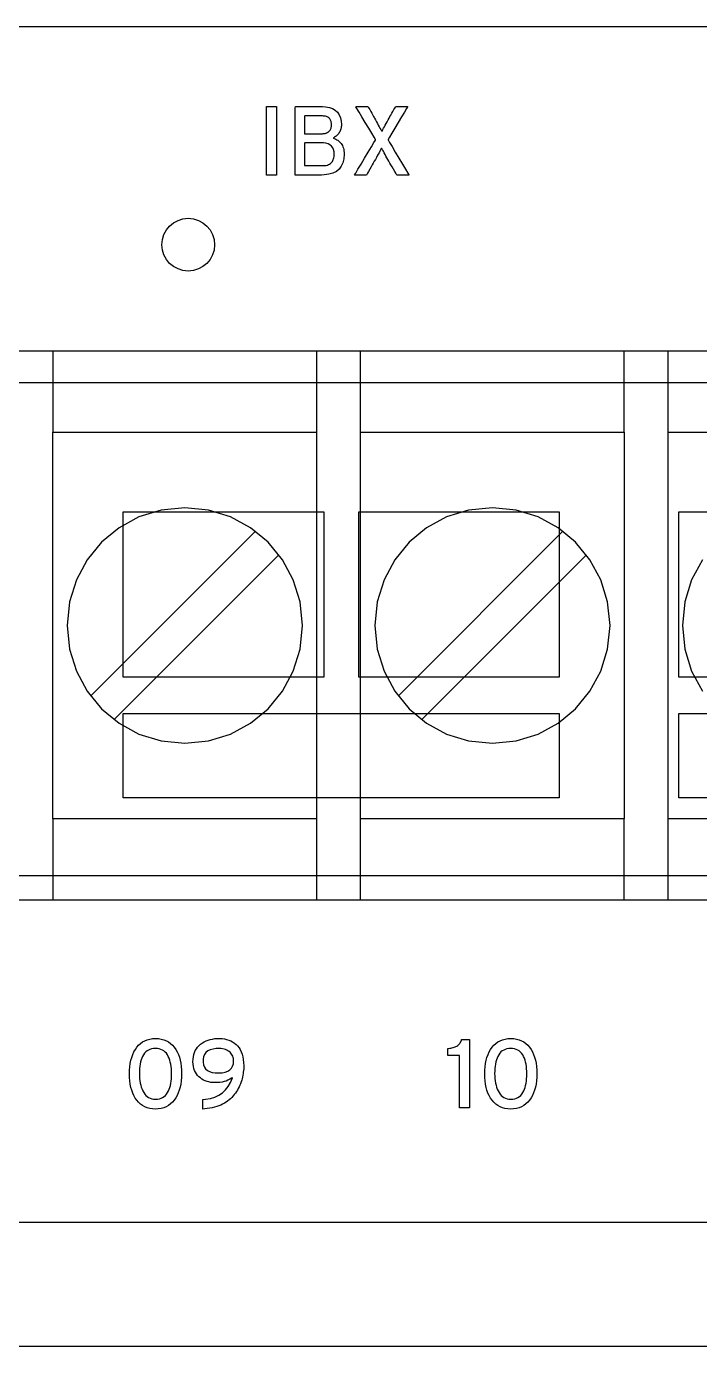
# Model space of a CAD drawing. Extents: x 1 to 47.7, y 0.2 to 35.
# Drawn here: x 30.641 to 31.599, y 6.655 to 8.532 of the extents above; entities that cross this region are included whole.
import ezdxf

# ---------------------------------------------------------------- set-up
doc = ezdxf.new("R2010")
doc.units = 0
doc.header["$MEASUREMENT"] = 0
for name, color, linetype in [('1_1__SCREW_TERMINAL_BLOCK_', 7, 'CONTINUOUS'), ('1_2__CONNECTORIZED_RELAY__', 7, 'CONTINUOUS'), ('8_0_____DWG', 7, 'CONTINUOUS')]:
    doc.layers.add(name, color=color, linetype=linetype)

msp = doc.modelspace()

# ---------------------------------------------------------------- linework, layer by layer
at = {"layer": '1_1__SCREW_TERMINAL_BLOCK_'}
for points in [[(31.6223, 8.0702), (31.3973, 8.0702), (30.9278, 8.0702), (30.6962, 8.0702), (30.4755, 8.0702)], [(30.6787, 8.0702), (30.6787, 7.9551)], [(31.0537, 8.0702), (31.0537, 7.9551)], [(31.1163, 7.9551), (31.1163, 8.0702)], [(31.4913, 7.9551), (31.4913, 8.0702)], [(31.5538, 7.9551), (31.5538, 8.0702)], [(31.0537, 7.4053), (30.6787, 7.4053), (30.6787, 7.9551), (31.0537, 7.9551), (31.0537, 7.4053)], [(31.4913, 7.4053), (31.1163, 7.4053), (31.1163, 7.9551), (31.4913, 7.9551), (31.4913, 7.4053)], [(31.9288, 7.4053), (31.5538, 7.4053), (31.5538, 7.9551), (31.9288, 7.9551), (31.9288, 7.4053)], [(30.7323, 7.5799), (30.9666, 7.8142)], [(31.1698, 7.5799), (31.4041, 7.8142)], [(31, 7.7808), (30.7657, 7.5465)], [(31.4375, 7.7808), (31.2033, 7.5465)], [(31.6025, 7.7737), (31.5871, 7.7453), (31.5774, 7.7139), (31.574, 7.6802), (31.5774, 7.6465), (31.5871, 7.6151), (31.6025, 7.5866)], [(30.6787, 7.4053), (30.6787, 7.2902)], [(31.0537, 7.4053), (31.0537, 7.2902)], [(31.1163, 7.2902), (31.1163, 7.4053)], [(31.4913, 7.2902), (31.4913, 7.4053)], [(31.5538, 7.2902), (31.5538, 7.4053)], [(30.4755, 7.2902), (30.6962, 7.2902), (30.9278, 7.2902), (31.3973, 7.2902), (31.6223, 7.2902)]]:
    msp.add_lwpolyline(points, dxfattribs=at)
for points in [[(31.0336, 7.6802), (31.0302, 7.7139), (31.0204, 7.7453), (31.005, 7.7737), (30.9846, 7.7985), (30.9598, 7.819), (30.9313, 7.8344), (30.8999, 7.8442), (30.8662, 7.8476), (30.8325, 7.8442), (30.8011, 7.8344), (30.7727, 7.819), (30.7479, 7.7985), (30.7275, 7.7737), (30.712, 7.7453), (30.7023, 7.7139), (30.6989, 7.6802), (30.7023, 7.6465), (30.712, 7.6151), (30.7275, 7.5866), (30.7479, 7.5618), (30.7727, 7.5414), (30.8011, 7.5259), (30.8325, 7.5162), (30.8662, 7.5128), (30.8999, 7.5162), (30.9313, 7.5259), (30.9598, 7.5414), (30.9846, 7.5618), (31.005, 7.5866), (31.0204, 7.6151), (31.0302, 7.6465)], [(31.4711, 7.6802), (31.4677, 7.7139), (31.458, 7.7453), (31.4425, 7.7737), (31.4221, 7.7985), (31.3973, 7.819), (31.3689, 7.8344), (31.3374, 7.8442), (31.3037, 7.8476), (31.27, 7.8442), (31.2386, 7.8344), (31.2102, 7.819), (31.1854, 7.7985), (31.165, 7.7737), (31.1496, 7.7453), (31.1398, 7.7139), (31.1364, 7.6802), (31.1398, 7.6465), (31.1496, 7.6151), (31.165, 7.5866), (31.1854, 7.5618), (31.2102, 7.5414), (31.2386, 7.5259), (31.27, 7.5162), (31.3037, 7.5128), (31.3374, 7.5162), (31.3689, 7.5259), (31.3973, 7.5414), (31.4221, 7.5618), (31.4425, 7.5866), (31.458, 7.6151), (31.4677, 7.6465)]]:
    msp.add_lwpolyline(points, close=True, dxfattribs=at)
at = {"layer": '1_2__CONNECTORIZED_RELAY__'}
for points in [[(31.7086, 8.0251), (31.567, 8.0251), (31.2701, 8.0251), (30.9672, 8.0251), (30.8182, 8.0251), (30.6733, 8.0251), (30.5343, 8.0251)], [(31.0638, 7.6067), (30.7788, 7.6067), (30.7788, 7.8417), (31.0638, 7.8417), (31.0638, 7.6067)], [(31.3988, 7.6067), (31.1138, 7.6067), (31.1138, 7.8417), (31.3988, 7.8417), (31.3988, 7.6067)], [(31.8538, 7.6067), (31.5688, 7.6067), (31.5688, 7.8417), (31.8538, 7.8417), (31.8538, 7.6067)], [(31.3988, 7.4351), (30.7788, 7.4351), (30.7788, 7.5551), (31.3988, 7.5551), (31.3988, 7.4351)], [(32.1888, 7.4351), (31.5688, 7.4351), (31.5688, 7.5551), (32.1888, 7.5551), (32.1888, 7.4351)], [(30.6108, 7.325), (30.9077, 7.325), (31.2105, 7.325), (31.3595, 7.325), (31.5044, 7.325), (31.6434, 7.325)]]:
    msp.add_lwpolyline(points, dxfattribs=at)
at = {"layer": '8_0_____DWG'}
for points in [[(29.0475, 8.5317), (29.1891, 8.5317), (29.333, 8.5317), (29.4789, 8.5317), (29.6269, 8.5317), (29.7768, 8.5317), (29.9285, 8.5317), (30.0818, 8.5317), (30.2368, 8.5317), (30.3933, 8.5317), (30.5512, 8.5317), (30.7104, 8.5317), (30.8708, 8.5317), (31.0322, 8.5317), (31.1947, 8.5317), (31.358, 8.5317), (31.6869, 8.5317)], [(30.9827, 8.3205), (30.9827, 8.4177), (30.9968, 8.4177), (30.9968, 8.3205), (30.9827, 8.3205)], [(31.6869, 6.8317), (31.358, 6.8317), (31.1947, 6.8317), (31.0322, 6.8317), (30.8708, 6.8317), (30.7104, 6.8317), (30.5512, 6.8317), (30.3933, 6.8317), (30.2368, 6.8317), (30.0818, 6.8317), (29.9285, 6.8317), (29.7768, 6.8317), (29.6269, 6.8317), (29.4789, 6.8317), (29.333, 6.8317), (29.1891, 6.8317), (29.0475, 6.8317)], [(31.6718, 6.6552), (31.4833, 6.6552), (31.2963, 6.6552), (31.111, 6.6552), (30.9275, 6.6552), (30.7458, 6.6552), (30.5661, 6.6552), (30.3884, 6.6552), (30.3004, 6.6552), (30.2129, 6.6552), (30.126, 6.6552), (30.0397, 6.6552), (29.9539, 6.6552), (29.8687, 6.6552), (29.7842, 6.6552), (29.7003, 6.6552), (29.617, 6.6552), (29.5343, 6.6552), (29.4523, 6.6552), (29.371, 6.6552), (29.2904, 6.6552), (29.2105, 6.6552), (29.1313, 6.6552), (29.0528, 6.6552)]]:
    msp.add_lwpolyline(points, dxfattribs=at)
for points in [[(31.0929, 8.3503), (31.0924, 8.3437), (31.0911, 8.338), (31.0888, 8.3331), (31.0857, 8.3289), (31.0818, 8.3256), (31.0769, 8.3231), (31.0713, 8.3215), (31.0647, 8.3206), (31.0605, 8.3205), (31.0579, 8.3205), (31.0533, 8.3205), (31.0474, 8.3205), (31.041, 8.3205), (31.0346, 8.3205), (31.0291, 8.3205), (31.0251, 8.3205), (31.0234, 8.3205), (31.0234, 8.3234), (31.0234, 8.3326), (31.0234, 8.3462), (31.0234, 8.3625), (31.0234, 8.3794), (31.0234, 8.3952), (31.0234, 8.408), (31.0234, 8.416), (31.0235, 8.4177), (31.0259, 8.4177), (31.0304, 8.4177), (31.0364, 8.4177), (31.0431, 8.4177), (31.0497, 8.4177), (31.0556, 8.4177), (31.0599, 8.4177), (31.062, 8.4177), (31.0666, 8.4174), (31.0719, 8.4165), (31.0765, 8.4149), (31.0803, 8.4127), (31.0835, 8.4097), (31.0859, 8.4061), (31.0877, 8.4018), (31.0887, 8.3968), (31.0891, 8.3921), (31.089, 8.3904), (31.0888, 8.3888), (31.0886, 8.3873), (31.0883, 8.3859), (31.0878, 8.3845), (31.0873, 8.3832), (31.0867, 8.3819), (31.086, 8.3807), (31.0852, 8.3796), (31.0844, 8.3786), (31.0835, 8.3776), (31.0825, 8.3767), (31.0815, 8.3758), (31.0805, 8.375), (31.0793, 8.3742), (31.0782, 8.3735), (31.0772, 8.3729), (31.0786, 8.3725), (31.08, 8.372), (31.0813, 8.3714), (31.0826, 8.3707), (31.0838, 8.3698), (31.0851, 8.3689), (31.0863, 8.3678), (31.0874, 8.3666), (31.0886, 8.3653), (31.0896, 8.3639), (31.0904, 8.3623), (31.0912, 8.3606), (31.0918, 8.3588), (31.0923, 8.3569), (31.0926, 8.3548), (31.0929, 8.3526)], [(31.1678, 8.3205), (31.1674, 8.3212), (31.1664, 8.323), (31.1648, 8.3256), (31.163, 8.3287), (31.1612, 8.3319), (31.1594, 8.335), (31.158, 8.3374), (31.1571, 8.339), (31.1565, 8.34), (31.1551, 8.3426), (31.1537, 8.3451), (31.1523, 8.3475), (31.1511, 8.3498), (31.1499, 8.3521), (31.1487, 8.3542), (31.1477, 8.3562), (31.1467, 8.3581), (31.1457, 8.3581), (31.1448, 8.3562), (31.1437, 8.3542), (31.1426, 8.3521), (31.1414, 8.3499), (31.1401, 8.3476), (31.1388, 8.3452), (31.1374, 8.3427), (31.1358, 8.3401), (31.1352, 8.339), (31.1343, 8.3374), (31.1329, 8.335), (31.1312, 8.3319), (31.1294, 8.3287), (31.1276, 8.3256), (31.1261, 8.323), (31.1251, 8.3212), (31.1247, 8.3205), (31.1241, 8.3205), (31.1224, 8.3205), (31.12, 8.3205), (31.1172, 8.3205), (31.1143, 8.3205), (31.1116, 8.3205), (31.1094, 8.3205), (31.1079, 8.3205), (31.1077, 8.3206), (31.1093, 8.3233), (31.1125, 8.3287), (31.117, 8.3361), (31.122, 8.3445), (31.1271, 8.353), (31.1317, 8.3607), (31.1353, 8.3667), (31.1374, 8.3701), (31.1374, 8.371), (31.1355, 8.3743), (31.1321, 8.3799), (31.1278, 8.3872), (31.123, 8.3951), (31.1183, 8.403), (31.1141, 8.4099), (31.111, 8.4151), (31.1096, 8.4176), (31.1098, 8.4177), (31.1113, 8.4177), (31.1136, 8.4177), (31.1163, 8.4177), (31.1193, 8.4177), (31.1221, 8.4177), (31.1245, 8.4177), (31.1262, 8.4177), (31.1268, 8.4177), (31.1272, 8.4171), (31.128, 8.4156), (31.1293, 8.4134), (31.1307, 8.4108), (31.1322, 8.4082), (31.1336, 8.4057), (31.1348, 8.4036), (31.1355, 8.4023), (31.1361, 8.4013), (31.1376, 8.3987), (31.1389, 8.3962), (31.1403, 8.3938), (31.1415, 8.3915), (31.1427, 8.3892), (31.1439, 8.3871), (31.145, 8.385), (31.146, 8.3831), (31.1469, 8.383), (31.1479, 8.385), (31.149, 8.387), (31.1501, 8.3891), (31.1513, 8.3913), (31.1525, 8.3937), (31.1539, 8.3961), (31.1553, 8.3987), (31.1568, 8.4013), (31.1573, 8.4023), (31.1581, 8.4036), (31.1593, 8.4057), (31.1607, 8.4082), (31.1622, 8.4108), (31.1637, 8.4134), (31.165, 8.4156), (31.1659, 8.4171), (31.1662, 8.4177), (31.1668, 8.4177), (31.1684, 8.4177), (31.1708, 8.4177), (31.1736, 8.4177), (31.1765, 8.4177), (31.1793, 8.4177), (31.1815, 8.4177), (31.1829, 8.4177), (31.1832, 8.4176), (31.1817, 8.4151), (31.1786, 8.41), (31.1745, 8.4031), (31.1698, 8.3952), (31.165, 8.3873), (31.1606, 8.38), (31.1573, 8.3744), (31.1553, 8.3712), (31.1553, 8.3703), (31.1574, 8.3668), (31.161, 8.3608), (31.1657, 8.3531), (31.1708, 8.3445), (31.1758, 8.3361), (31.1802, 8.3287), (31.1835, 8.3233), (31.1851, 8.3206), (31.1848, 8.3205), (31.1834, 8.3205), (31.1811, 8.3205), (31.1783, 8.3205), (31.1754, 8.3205), (31.1725, 8.3205), (31.1701, 8.3205), (31.1684, 8.3205)], [(31.075, 8.3916), (31.0749, 8.3929), (31.0748, 8.3941), (31.0746, 8.3953), (31.0743, 8.3964), (31.074, 8.3975), (31.0736, 8.3985), (31.0731, 8.3994), (31.0725, 8.4003), (31.0718, 8.4012), (31.0709, 8.4019), (31.0699, 8.4025), (31.0689, 8.4031), (31.0677, 8.4035), (31.0664, 8.4039), (31.065, 8.4041), (31.0635, 8.4043), (31.0619, 8.4044), (31.0609, 8.4044), (31.0584, 8.4044), (31.0547, 8.4044), (31.0504, 8.4044), (31.046, 8.4044), (31.0419, 8.4044), (31.0387, 8.4044), (31.0369, 8.4044), (31.0366, 8.4041), (31.0366, 8.4023), (31.0366, 8.3991), (31.0366, 8.3951), (31.0366, 8.3907), (31.0366, 8.3864), (31.0366, 8.3827), (31.0366, 8.3802), (31.0366, 8.3792), (31.0376, 8.3792), (31.0402, 8.3792), (31.0439, 8.3792), (31.0482, 8.3792), (31.0526, 8.3792), (31.0566, 8.3792), (31.0598, 8.3792), (31.0617, 8.3792), (31.0623, 8.3792), (31.0631, 8.3793), (31.0639, 8.3793), (31.0647, 8.3794), (31.0654, 8.3795), (31.0661, 8.3797), (31.0667, 8.3799), (31.0674, 8.3801), (31.068, 8.3804), (31.0685, 8.3806), (31.069, 8.3809), (31.0696, 8.3812), (31.0701, 8.3815), (31.0705, 8.3819), (31.071, 8.3822), (31.0714, 8.3826), (31.0718, 8.383), (31.0724, 8.3836), (31.073, 8.3844), (31.0735, 8.3853), (31.0739, 8.3863), (31.0743, 8.3872), (31.0746, 8.3883), (31.0748, 8.3894), (31.0749, 8.3905)], [(31.0788, 8.3499), (31.0785, 8.3535), (31.0778, 8.3566), (31.0766, 8.3593), (31.0749, 8.3616), (31.0727, 8.3633), (31.0701, 8.3647), (31.067, 8.3656), (31.0635, 8.366), (31.0617, 8.3661), (31.0595, 8.3661), (31.056, 8.3661), (31.0517, 8.3661), (31.0471, 8.3661), (31.0428, 8.3661), (31.0393, 8.3661), (31.0371, 8.3661), (31.0366, 8.3659), (31.0366, 8.3638), (31.0366, 8.3599), (31.0366, 8.3547), (31.0366, 8.349), (31.0366, 8.3433), (31.0366, 8.3385), (31.0366, 8.3351), (31.0366, 8.3338), (31.0376, 8.3338), (31.0403, 8.3338), (31.0441, 8.3338), (31.0485, 8.3338), (31.0529, 8.3338), (31.057, 8.3338), (31.0601, 8.3338), (31.0617, 8.3338), (31.0632, 8.3338), (31.0653, 8.334), (31.0672, 8.3342), (31.069, 8.3347), (31.0706, 8.3352), (31.072, 8.3359), (31.0733, 8.3367), (31.0744, 8.3376), (31.0754, 8.3387), (31.0762, 8.3398), (31.0769, 8.341), (31.0775, 8.3423), (31.078, 8.3436), (31.0784, 8.3451), (31.0786, 8.3466), (31.0788, 8.3482)], [(30.9087, 8.2214), (30.9079, 8.2139), (30.9057, 8.2069), (30.9023, 8.2005), (30.8977, 8.1949), (30.8921, 8.1904), (30.8858, 8.1869), (30.8787, 8.1847), (30.8712, 8.184), (30.8636, 8.1847), (30.8566, 8.1869), (30.8502, 8.1904), (30.8447, 8.1949), (30.8401, 8.2005), (30.8366, 8.2069), (30.8344, 8.2139), (30.8337, 8.2214), (30.8344, 8.229), (30.8366, 8.236), (30.8401, 8.2424), (30.8447, 8.248), (30.8502, 8.2526), (30.8566, 8.256), (30.8636, 8.2582), (30.8712, 8.259), (30.8787, 8.2582), (30.8858, 8.256), (30.8921, 8.2526), (30.8977, 8.248), (30.9023, 8.2424), (30.9057, 8.236), (30.9079, 8.229)], [(30.8617, 7.0432), (30.8616, 7.038), (30.8612, 7.0331), (30.8605, 7.0284), (30.8596, 7.024), (30.8584, 7.0198), (30.857, 7.0159), (30.8553, 7.0122), (30.8534, 7.0087), (30.8511, 7.0054), (30.8487, 7.0026), (30.8459, 7.0001), (30.843, 6.9979), (30.8398, 6.9962), (30.8363, 6.9948), (30.8326, 6.9938), (30.8286, 6.9931), (30.8244, 6.9929), (30.8203, 6.9931), (30.8163, 6.9938), (30.8127, 6.9948), (30.8092, 6.9961), (30.8061, 6.9979), (30.8031, 7), (30.8004, 7.0025), (30.798, 7.0053), (30.7957, 7.0085), (30.7938, 7.0119), (30.7921, 7.0156), (30.7907, 7.0195), (30.7895, 7.0237), (30.7886, 7.0281), (30.7879, 7.0328), (30.7876, 7.0377), (30.7874, 7.0429), (30.7876, 7.0481), (30.788, 7.053), (30.7886, 7.0577), (30.7895, 7.0621), (30.7907, 7.0663), (30.7922, 7.0703), (30.7939, 7.074), (30.7959, 7.0775), (30.7981, 7.0807), (30.8006, 7.0836), (30.8033, 7.0861), (30.8063, 7.0882), (30.8095, 7.09), (30.8129, 7.0913), (30.8166, 7.0923), (30.8205, 7.0929), (30.8247, 7.0932), (30.8289, 7.0929), (30.8328, 7.0923), (30.8365, 7.0913), (30.84, 7.0899), (30.8432, 7.0882), (30.8461, 7.0861), (30.8488, 7.0836), (30.8513, 7.0808), (30.8535, 7.0776), (30.8554, 7.0742), (30.8571, 7.0705), (30.8585, 7.0666), (30.8596, 7.0624), (30.8605, 7.058), (30.8612, 7.0533), (30.8616, 7.0483)], [(30.8474, 7.0429), (30.8474, 7.0465), (30.8471, 7.05), (30.8468, 7.0533), (30.8463, 7.0565), (30.8456, 7.0595), (30.8448, 7.0623), (30.8439, 7.065), (30.8428, 7.0676), (30.8415, 7.07), (30.8401, 7.0721), (30.8384, 7.0739), (30.8366, 7.0754), (30.8345, 7.0767), (30.8323, 7.0777), (30.8299, 7.0784), (30.8272, 7.0789), (30.8244, 7.079), (30.8217, 7.0789), (30.8191, 7.0784), (30.8167, 7.0777), (30.8145, 7.0767), (30.8125, 7.0755), (30.8106, 7.074), (30.809, 7.0721), (30.8076, 7.0701), (30.8063, 7.0677), (30.8052, 7.0652), (30.8042, 7.0626), (30.8034, 7.0598), (30.8028, 7.0568), (30.8023, 7.0536), (30.8019, 7.0503), (30.8017, 7.0468), (30.8017, 7.0432), (30.8017, 7.0396), (30.802, 7.0361), (30.8023, 7.0328), (30.8029, 7.0297), (30.8036, 7.0267), (30.8044, 7.0239), (30.8054, 7.0213), (30.8066, 7.0187), (30.8078, 7.0164), (30.8093, 7.0142), (30.8109, 7.0123), (30.8128, 7.0107), (30.8148, 7.0094), (30.817, 7.0083), (30.8194, 7.0076), (30.8219, 7.0071), (30.8247, 7.007), (30.8275, 7.0071), (30.8301, 7.0076), (30.8325, 7.0083), (30.8347, 7.0093), (30.8368, 7.0106), (30.8386, 7.0122), (30.8402, 7.0141), (30.8417, 7.0162), (30.8429, 7.0186), (30.844, 7.0211), (30.8449, 7.0237), (30.8457, 7.0265), (30.8463, 7.0295), (30.8468, 7.0326), (30.8472, 7.0359), (30.8474, 7.0393)], [(30.9501, 7.0544), (30.9501, 7.0522), (30.95, 7.0499), (30.9498, 7.0477), (30.9495, 7.0454), (30.9492, 7.0431), (30.9488, 7.0408), (30.9484, 7.0384), (30.9478, 7.036), (30.9472, 7.0337), (30.9464, 7.0313), (30.9456, 7.0289), (30.9446, 7.0266), (30.9436, 7.0243), (30.9424, 7.0221), (30.9411, 7.0199), (30.9398, 7.0177), (30.9383, 7.0155), (30.9367, 7.0134), (30.9351, 7.0114), (30.9333, 7.0095), (30.9314, 7.0076), (30.9294, 7.0059), (30.9272, 7.0042), (30.925, 7.0027), (30.9226, 7.0012), (30.92, 6.9998), (30.9174, 6.9985), (30.9145, 6.9973), (30.9116, 6.9963), (30.9085, 6.9954), (30.9052, 6.9946), (30.9018, 6.9939), (30.8983, 6.9934), (30.8946, 6.993), (30.8917, 6.9929), (30.8917, 6.9936), (30.8917, 6.9951), (30.8917, 6.9971), (30.8917, 6.9994), (30.8917, 7.0018), (30.8917, 7.0039), (30.8917, 7.0055), (30.8917, 7.0064), (30.8957, 7.0068), (30.9027, 7.0079), (30.909, 7.0098), (30.9147, 7.0124), (30.9198, 7.0158), (30.9242, 7.02), (30.9281, 7.0249), (30.9313, 7.0306), (30.9339, 7.0371), (30.9325, 7.0367), (30.9302, 7.0351), (30.9277, 7.0338), (30.9251, 7.0327), (30.9222, 7.0318), (30.9192, 7.0311), (30.916, 7.0307), (30.9125, 7.0304), (30.909, 7.0304), (30.9061, 7.0305), (30.9033, 7.0308), (30.9005, 7.0313), (30.8979, 7.0321), (30.8954, 7.033), (30.893, 7.0341), (30.8907, 7.0355), (30.8884, 7.037), (30.8863, 7.0387), (30.8844, 7.0406), (30.8828, 7.0428), (30.8814, 7.0451), (30.8802, 7.0477), (30.8793, 7.0505), (30.8786, 7.0534), (30.8781, 7.0566), (30.8779, 7.06), (30.878, 7.0636), (30.8784, 7.067), (30.879, 7.0702), (30.88, 7.0732), (30.8812, 7.076), (30.8827, 7.0786), (30.8845, 7.081), (30.8865, 7.0831), (30.8888, 7.0851), (30.8913, 7.0869), (30.8939, 7.0884), (30.8966, 7.0897), (30.8995, 7.0908), (30.9025, 7.0917), (30.9057, 7.0924), (30.909, 7.0929), (30.9125, 7.0931), (30.9161, 7.0931), (30.9195, 7.0929), (30.9227, 7.0925), (30.9258, 7.0918), (30.9288, 7.0909), (30.9316, 7.0897), (30.9343, 7.0883), (30.9368, 7.0866), (30.9392, 7.0847), (30.9414, 7.0826), (30.9434, 7.0801), (30.9451, 7.0774), (30.9466, 7.0743), (30.9478, 7.0709), (30.9488, 7.0672), (30.9495, 7.0633), (30.9499, 7.059)], [(30.9357, 7.0612), (30.9357, 7.063), (30.9354, 7.0647), (30.935, 7.0663), (30.9345, 7.0679), (30.9337, 7.0694), (30.9329, 7.0708), (30.9318, 7.0722), (30.9306, 7.0735), (30.9293, 7.0747), (30.9277, 7.0758), (30.926, 7.0767), (30.9242, 7.0775), (30.9222, 7.0781), (30.92, 7.0785), (30.9177, 7.0789), (30.9152, 7.079), (30.9111, 7.0789), (30.9065, 7.0782), (30.9025, 7.0771), (30.8991, 7.0754), (30.8964, 7.0732), (30.8944, 7.0705), (30.893, 7.0673), (30.8923, 7.0636), (30.8922, 7.0594), (30.8928, 7.0557), (30.8941, 7.0525), (30.8959, 7.0498), (30.8984, 7.0476), (30.9015, 7.046), (30.9053, 7.0448), (30.9096, 7.0442), (30.9146, 7.0441), (30.9195, 7.0444), (30.9237, 7.0453), (30.9273, 7.0467), (30.9303, 7.0486), (30.9326, 7.0509), (30.9343, 7.0539), (30.9353, 7.0573)], [(31.2572, 6.9944), (31.2572, 6.9973), (31.2572, 7.0048), (31.2572, 7.0157), (31.2572, 7.0284), (31.2572, 7.0414), (31.2572, 7.0534), (31.2572, 7.0628), (31.2572, 7.0682), (31.257, 7.0689), (31.2558, 7.0689), (31.2537, 7.0689), (31.251, 7.0689), (31.2481, 7.0689), (31.2453, 7.0689), (31.2428, 7.0689), (31.2411, 7.0689), (31.2405, 7.0689), (31.2405, 7.0693), (31.2405, 7.0703), (31.2405, 7.0718), (31.2405, 7.0735), (31.2405, 7.0753), (31.2405, 7.0769), (31.2405, 7.0782), (31.2405, 7.0789), (31.2414, 7.0791), (31.2431, 7.0792), (31.2447, 7.0795), (31.2463, 7.0798), (31.2478, 7.0802), (31.2492, 7.0807), (31.2506, 7.0812), (31.252, 7.0818), (31.2533, 7.0824), (31.2544, 7.0831), (31.2555, 7.0839), (31.2565, 7.0849), (31.2574, 7.0859), (31.2581, 7.087), (31.2588, 7.0882), (31.2593, 7.0895), (31.2597, 7.0909), (31.26, 7.0916), (31.2608, 7.0916), (31.2623, 7.0916), (31.2641, 7.0916), (31.2661, 7.0916), (31.268, 7.0916), (31.2697, 7.0916), (31.2709, 7.0916), (31.2713, 7.0916), (31.2713, 7.0879), (31.2713, 7.078), (31.2713, 7.0638), (31.2713, 7.0473), (31.2713, 7.0303), (31.2713, 7.0147), (31.2713, 7.0024), (31.2713, 6.9954), (31.2712, 6.9944), (31.2701, 6.9944), (31.2684, 6.9944), (31.2661, 6.9944), (31.2636, 6.9944), (31.2612, 6.9944), (31.2592, 6.9944), (31.2577, 6.9944)], [(31.3671, 7.0432), (31.3669, 7.038), (31.3665, 7.0331), (31.3659, 7.0284), (31.365, 7.024), (31.3638, 7.0198), (31.3624, 7.0159), (31.3607, 7.0122), (31.3587, 7.0087), (31.3565, 7.0054), (31.354, 7.0026), (31.3513, 7.0001), (31.3484, 6.9979), (31.3451, 6.9962), (31.3417, 6.9948), (31.338, 6.9938), (31.334, 6.9931), (31.3298, 6.9929), (31.3256, 6.9931), (31.3217, 6.9938), (31.3181, 6.9948), (31.3146, 6.9961), (31.3114, 6.9979), (31.3085, 7), (31.3058, 7.0025), (31.3033, 7.0053), (31.3011, 7.0085), (31.2992, 7.0119), (31.2975, 7.0156), (31.2961, 7.0195), (31.2949, 7.0237), (31.294, 7.0281), (31.2933, 7.0328), (31.2929, 7.0377), (31.2928, 7.0429), (31.2929, 7.0481), (31.2933, 7.053), (31.294, 7.0577), (31.2949, 7.0621), (31.2961, 7.0663), (31.2976, 7.0703), (31.2993, 7.074), (31.3013, 7.0775), (31.3035, 7.0807), (31.306, 7.0836), (31.3087, 7.0861), (31.3117, 7.0882), (31.3149, 7.09), (31.3183, 7.0913), (31.322, 7.0923), (31.3259, 7.0929), (31.3301, 7.0932), (31.3343, 7.0929), (31.3382, 7.0923), (31.3419, 7.0913), (31.3454, 7.0899), (31.3486, 7.0882), (31.3515, 7.0861), (31.3542, 7.0836), (31.3567, 7.0808), (31.3588, 7.0776), (31.3608, 7.0742), (31.3624, 7.0705), (31.3639, 7.0666), (31.365, 7.0624), (31.3659, 7.058), (31.3666, 7.0533), (31.3669, 7.0483)], [(31.3528, 7.0429), (31.3528, 7.0465), (31.3525, 7.05), (31.3522, 7.0533), (31.3517, 7.0565), (31.351, 7.0595), (31.3502, 7.0623), (31.3493, 7.065), (31.3482, 7.0676), (31.3469, 7.07), (31.3454, 7.0721), (31.3438, 7.0739), (31.3419, 7.0754), (31.3399, 7.0767), (31.3377, 7.0777), (31.3352, 7.0784), (31.3326, 7.0789), (31.3298, 7.079), (31.327, 7.0789), (31.3245, 7.0784), (31.3221, 7.0777), (31.3199, 7.0767), (31.3179, 7.0755), (31.316, 7.074), (31.3144, 7.0721), (31.313, 7.0701), (31.3117, 7.0677), (31.3106, 7.0652), (31.3096, 7.0626), (31.3088, 7.0598), (31.3081, 7.0568), (31.3076, 7.0536), (31.3073, 7.0503), (31.3071, 7.0468), (31.307, 7.0432), (31.3071, 7.0396), (31.3074, 7.0361), (31.3077, 7.0328), (31.3083, 7.0297), (31.309, 7.0267), (31.3098, 7.0239), (31.3108, 7.0213), (31.3119, 7.0187), (31.3132, 7.0164), (31.3147, 7.0142), (31.3163, 7.0123), (31.3181, 7.0107), (31.3202, 7.0094), (31.3224, 7.0083), (31.3247, 7.0076), (31.3273, 7.0071), (31.3301, 7.007), (31.3329, 7.0071), (31.3355, 7.0076), (31.3379, 7.0083), (31.3401, 7.0093), (31.3422, 7.0106), (31.344, 7.0122), (31.3456, 7.0141), (31.3471, 7.0162), (31.3483, 7.0186), (31.3493, 7.0211), (31.3503, 7.0237), (31.351, 7.0265), (31.3517, 7.0295), (31.3522, 7.0326), (31.3525, 7.0359), (31.3528, 7.0393)]]:
    msp.add_lwpolyline(points, close=True, dxfattribs=at)

doc.saveas('drawing.dxf')
